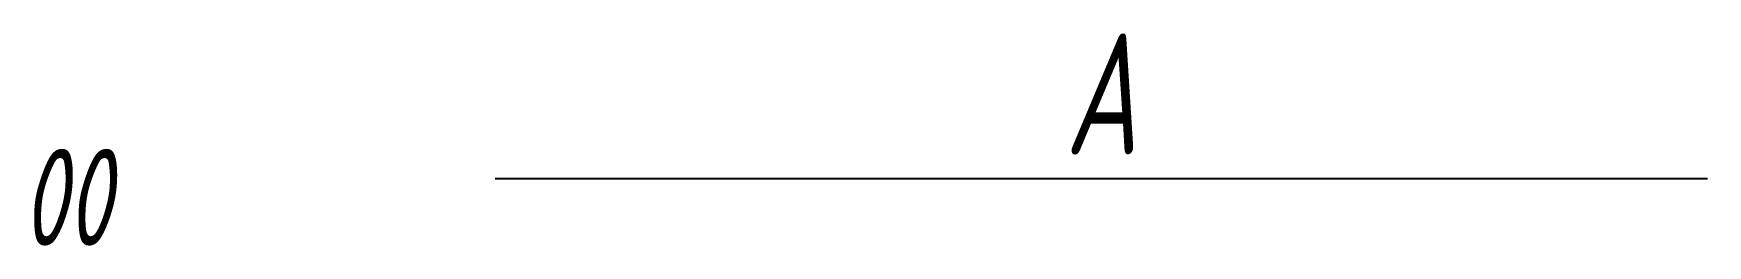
# Model space of a CAD drawing. Extents: x 234220 to 234565, y -37790 to -37746.
import ezdxf
from ezdxf.enums import TextEntityAlignment as Align

# ---------------------------------------------------------------- set-up
doc = ezdxf.new("R2010")
doc.units = 0
doc.layers.add('ren.mtr.bar', color=7, linetype='Continuous')
doc.layers.add('ren.mtr.text', color=3, linetype='Continuous')
doc.layers.add('ren.mtr.hidden', color=3, linetype='Continuous', plot=False)
doc.styles.add('ren Gost.common', font='GOST_Common.ttf', dxfattribs={"width": 0.7, "oblique": 10})

msp = doc.modelspace()

# ---------------------------------------------------------------- linework, layer by layer
at = {"layer": 'ren.mtr.bar'}
msp.add_line((234314.97, -37776.45), (234564.97, -37776.45), dxfattribs=at)

# ---------------------------------------------------------------- texts
at = {"layer": 'ren.mtr.hidden', "style": 'ren Gost.common', "oblique": 10, "width": 0.7}
msp.add_text('00', height=20, dxfattribs=at).set_placement((234217.48, -37790.3))
at = {"layer": 'ren.mtr.text', "style": 'ren Gost.common', "oblique": 10, "width": 0.7}
msp.add_attdef('A', text='', height=25, dxfattribs=at).set_placement((234439.97, -37758.95), align=Align.MIDDLE_CENTER)

doc.saveas('drawing.dxf')
